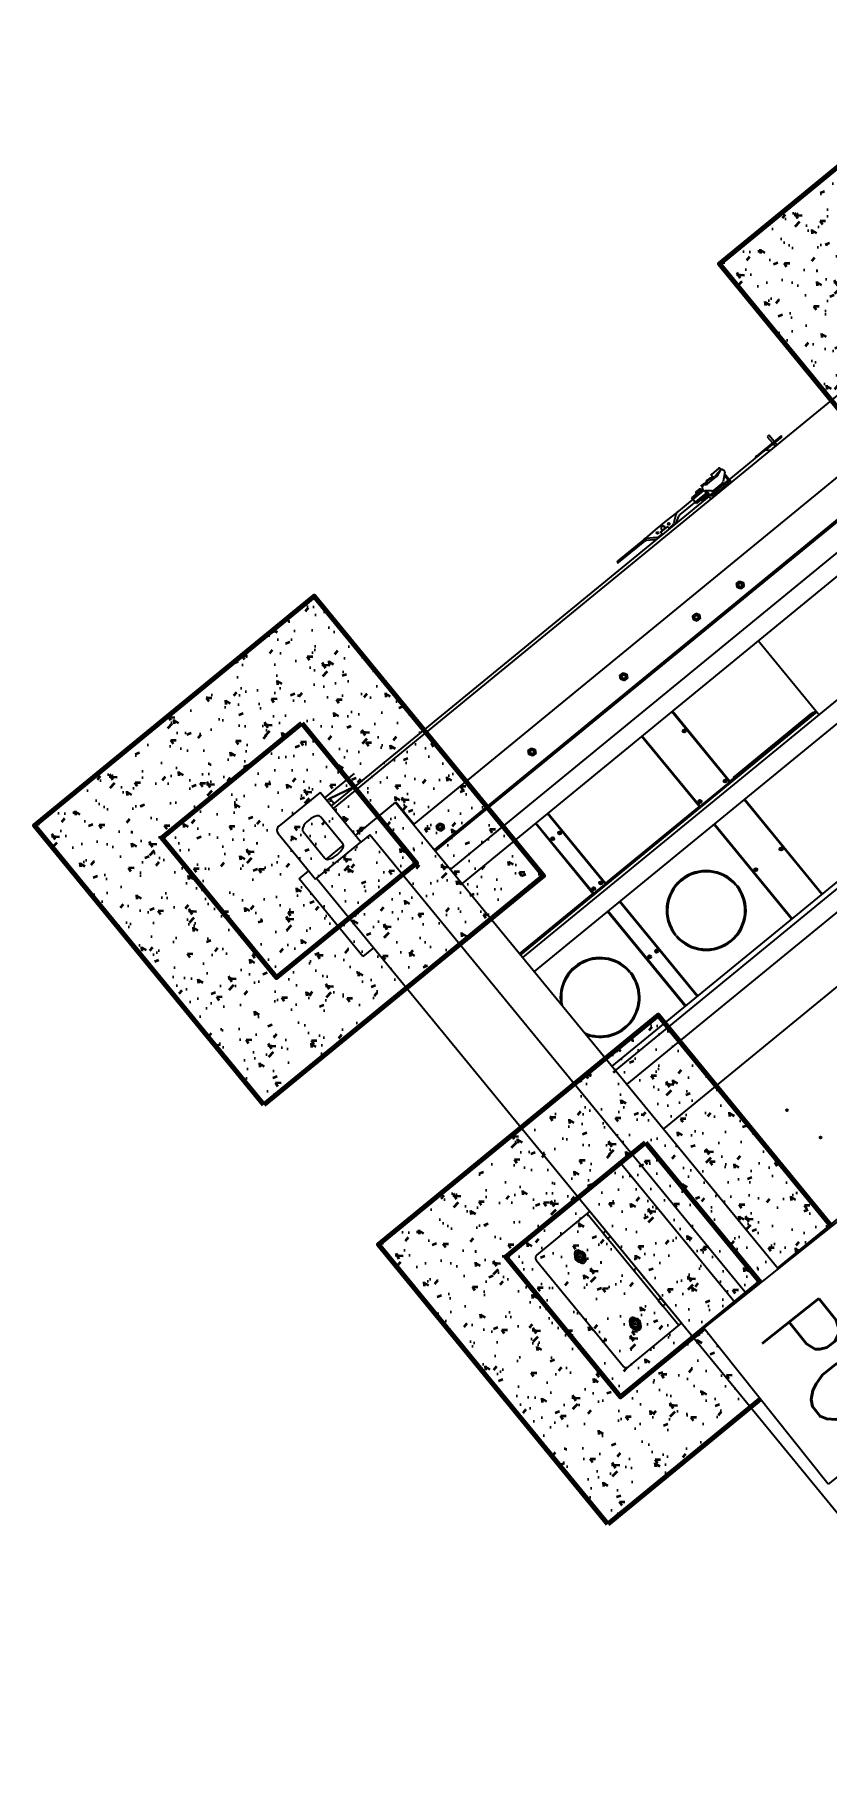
# Model space of a CAD drawing. Header units: metres. Extents: x 214070 to 217049, y 6350584 to 6351315.
# Drawn here: x 214361.183 to 214363.372, y 6351041.357 to 6351046.136 of the extents above; entities that cross this region are included whole.
import ezdxf

# ---------------------------------------------------------------- set-up
doc = ezdxf.new("R2010")
doc.units = ezdxf.units.M
for name, color, linetype, lineweight in [('GG31-E-PLN-001_DC Cable Route Layout Plan_RevA$0$0.25mm TEXT', 7, 'Continuous', 25), ('GG31-E-PLN-001_DC Cable Route Layout Plan_RevA$0$Concrete fill', 8, 'Continuous', 35), ('GG31-E-PLN-001_DC Cable Route Layout Plan_RevA$0$Footing', 7, 'Continuous', 70)]:
    doc.layers.add(name, color=color, linetype=linetype, lineweight=lineweight)
doc.layers.add('GG31-E-PLN-001_DC Cable Route Layout Plan_RevA$0$Equipment', color=7, linetype='Continuous')
doc.layers.add('GG31-E-PLN-001_DC Cable Route Layout Plan_RevA$0$Mark', color=7, linetype='Continuous')
doc.styles.add('GG31-E-PLN-001_DC Cable Route Layout Plan_RevA$0$Standard', font='simplex.shx')
pattern_1 = [(49.99999999999999, (233463.6576923727, 6322573.556548735), (0.1434520365201507, -0.01255042699651902), [0.015, -0.165]), (355, (233463.6576923727, 6322573.556548735), (-0.0277502667226, 0.1504384267400024), [0.012, -0.132]), (100.45144446, (233463.6696467089, 6322573.555502866), (0.1157017693454224, 0.1378879981937259), [0.01274803839999999, -0.1402284223999998]), (46.18420000000001, (233463.6576923727, 6322573.596548735), (0.2134482661343145, -0.03310385615861531), [0.0225, -0.2475]), (96.63563549, (233463.6754797217, 6322573.593790074), (0.1869323891348457, 0.1948237201549101), [0.0191220684, -0.210342752]), (351.1841639899999, (233463.6576923727, 6322573.596548735), (0.1869323890109546, 0.1948237200539981), [0.018, -0.1980000002]), (21, (233463.6776923728, 6322573.586548735), (0.1193814104236923, -0.08052377813306777), [0.015, -0.165]), (326.0000000000001, (233463.6776923728, 6322573.586548735), (0.04866306638431635, 0.1450300090093706), [0.012, -0.132]), (71.45144474, (233463.6876408235, 6322573.579838421), (0.1680444753459942, 0.06450623056127076), [0.012748038, -0.1402284224]), (37.50000000000001, (233463.6576923727, 6322573.556548735), (0.002431971063458134, 0.0665787707662623), [0, -0.1304, 0, -0.134, 0, -0.1325]), (7.499999999999999, (233463.6576923727, 6322573.556548735), (0.05261390748842972, 0.07888234237647206), [0, -0.0764, 0, -0.1274, 0, -0.0505]), (327.5, (233463.6130923727, 6322573.556548735), (0.1067644872344818, -0.004510974346875952), [0, -0.05, 0, -0.156, 0, -0.207]), (317.5, (233463.5930923728, 6322573.556548735), (0.1166372338684772, 0.02002099646646354), [0, -0.065, 0, -0.1036, 0, -0.147])]
pattern_2 = [(49.99999999999999, (233465.1566923728, 6322573.556548735), (0.1434520365201507, -0.01255042699651902), [0.015, -0.165]), (355, (233465.1566923728, 6322573.556548735), (-0.0277502667226, 0.1504384267400024), [0.012, -0.132]), (100.45144446, (233465.1686467089, 6322573.555502866), (0.1157017693454224, 0.1378879981937259), [0.01274803839999998, -0.1402284223999998]), (46.18420000000001, (233465.1566923728, 6322573.596548735), (0.2134482661343145, -0.03310385615861531), [0.0225, -0.2475]), (96.63563549, (233465.1744797218, 6322573.593790074), (0.1869323891348457, 0.1948237201549101), [0.0191220684, -0.210342752]), (351.1841639899999, (233465.1566923728, 6322573.596548735), (0.1869323890109546, 0.1948237200539981), [0.018, -0.1980000002]), (21, (233465.1766923727, 6322573.586548735), (0.1193814104236923, -0.08052377813306777), [0.015, -0.165]), (326.0000000000001, (233465.1766923727, 6322573.586548735), (0.04866306638431635, 0.1450300090093706), [0.012, -0.132]), (71.45144474, (233465.1866408236, 6322573.579838421), (0.1680444753459942, 0.06450623056127076), [0.012748038, -0.1402284224]), (37.50000000000001, (233465.1566923728, 6322573.556548735), (0.002431971063458134, 0.0665787707662623), [0, -0.1304, 0, -0.134, 0, -0.1325]), (7.499999999999999, (233465.1566923728, 6322573.556548735), (0.05261390748842972, 0.07888234237647206), [0, -0.0764, 0, -0.1274, 0, -0.0505]), (327.5, (233465.1120923728, 6322573.556548735), (0.1067644872344818, -0.004510974346875952), [0, -0.05, 0, -0.156, 0, -0.207]), (317.5, (233465.0920923727, 6322573.556548735), (0.1166372338684772, 0.02002099646646354), [0, -0.065, 0, -0.1036, 0, -0.147])]

# ---------------------------------------------------------------- blocks, each defined once
blk = doc.blocks.new('GG31-E-PLN-001_DC Cable Route Layout Plan_RevA$0$SC4980')
at = {"layer": 'GG31-E-PLN-001_DC Cable Route Layout Plan_RevA$0$Concrete fill', "ltscale": 0.2}
h = blk.add_hatch(dxfattribs=at)
h.set_pattern_fill('AR-CONC', color=256, scale=0.02)
h.set_pattern_definition([(49.99999999999999, (233463.6576923727, 6322576.005548735), (0.1434520365201507, -0.01255042699651902), [0.015, -0.165]), (355, (233463.6576923727, 6322576.005548735), (-0.0277502667226, 0.1504384267400024), [0.012, -0.132]), (100.45144446, (233463.6696467089, 6322576.004502866), (0.1157017693454224, 0.1378879981937259), [0.01274803839999999, -0.1402284223999998]), (46.18420000000001, (233463.6576923727, 6322576.045548735), (0.2134482661343145, -0.03310385615861531), [0.0225, -0.2475]), (96.63563549, (233463.6754797217, 6322576.042790074), (0.1869323891348457, 0.1948237201549101), [0.0191220684, -0.210342752]), (351.1841639899999, (233463.6576923727, 6322576.045548735), (0.1869323890109546, 0.1948237200539981), [0.018, -0.1980000002]), (21, (233463.6776923728, 6322576.035548735), (0.1193814104236923, -0.08052377813306777), [0.015, -0.165]), (326.0000000000001, (233463.6776923728, 6322576.035548735), (0.04866306638431635, 0.1450300090093706), [0.012, -0.132]), (71.45144474, (233463.6876408235, 6322576.02883842), (0.1680444753459942, 0.06450623056127076), [0.012748038, -0.1402284224]), (37.50000000000001, (233463.6576923727, 6322576.005548735), (0.002431971063458134, 0.0665787707662623), [0, -0.1304, 0, -0.134, 0, -0.1325]), (7.499999999999999, (233463.6576923727, 6322576.005548735), (0.05261390748842972, 0.07888234237647206), [0, -0.0764, 0, -0.1274, 0, -0.0505]), (327.5, (233463.6130923727, 6322576.005548735), (0.1067644872344818, -0.004510974346875952), [0, -0.05, 0, -0.156, 0, -0.207]), (317.5, (233463.5930923728, 6322576.005548735), (0.1166372338684772, 0.02002099646646354), [0, -0.065, 0, -0.1036, 0, -0.147])])
h.paths.add_polyline_path([(233503.3866995453, 6322668.49659175), (233504.3866995453, 6322668.49659175), (233504.3866995453, 6322669.49659175), (233503.3866995453, 6322669.49659175)])
h.paths.add_polyline_path([(233503.6366995453, 6322669.24659175), (233504.1366995453, 6322669.24659175), (233504.1366995453, 6322668.74659175), (233503.6366995453, 6322668.74659175)], flags=16)
h = blk.add_hatch(dxfattribs=at)
h.set_pattern_fill('AR-CONC', color=256, scale=0.02)
h.set_pattern_definition(pattern_1)
h.paths.add_polyline_path([(233503.3866995453, 6322666.04759175), (233504.3866995453, 6322666.04759175), (233504.3866995453, 6322667.04759175), (233503.3866995453, 6322667.04759175)])
h.paths.add_polyline_path([(233503.6366995453, 6322666.79759175), (233504.1366995453, 6322666.79759175), (233504.1366995453, 6322666.29759175), (233503.6366995453, 6322666.29759175)], flags=16)
h = blk.add_hatch(dxfattribs=at)
h.set_pattern_fill('AR-CONC', color=256, scale=0.02)
h.set_pattern_definition(pattern_2)
h.paths.add_polyline_path([(233504.8856995453, 6322666.04759175), (233505.8856995453, 6322666.04759175), (233505.8856995453, 6322667.04759175), (233504.8856995453, 6322667.04759175)])
h.paths.add_polyline_path([(233505.1356995453, 6322666.79759175), (233505.6356995453, 6322666.79759175), (233505.6356995453, 6322666.29759175), (233505.1356995453, 6322666.29759175)], flags=16)
at = {"layer": 'GG31-E-PLN-001_DC Cable Route Layout Plan_RevA$0$Concrete fill'}
h = blk.add_hatch(dxfattribs=at)
h.set_pattern_fill('AR-CONC', color=256, scale=0.02)
h.set_pattern_definition(pattern_1)
h.paths.add_polyline_path([(233504.1366995453, 6322666.79759175), (233503.6366995453, 6322666.79759175), (233503.6366995453, 6322666.29809175), (233504.1366995453, 6322666.29809175)])
h = blk.add_hatch(dxfattribs=at)
h.set_pattern_fill('AR-CONC', color=256, scale=0.02)
h.set_pattern_definition(pattern_2)
h.paths.add_polyline_path([(233505.6356995453, 6322666.79759175), (233505.1356995453, 6322666.79759175), (233505.1356995453, 6322666.29809175), (233505.6356995453, 6322666.29809175)])
at = {"layer": 'GG31-E-PLN-001_DC Cable Route Layout Plan_RevA$0$Equipment'}
for p, q in [((233503.8746995453, 6322666.715591749), (233503.8746995453, 6322668.829591749)), ((233504.0486995453, 6322668.68459175), (233504.0486995453, 6322666.86059175)), ((233504.1396995453, 6322666.86059175), (233504.1396995453, 6322668.68459175)), ((233504.1446995453, 6322666.86059175), (233504.1446995453, 6322668.68459175)), ((233504.2101995453, 6322666.859591749), (233504.2101995453, 6322668.68559175)), ((233504.2601995453, 6322668.68559175), (233504.2601995453, 6322666.859591749)), ((233504.5251995453, 6322666.859591749), (233504.5251995453, 6322668.68559175)), ((233504.5751995453, 6322668.68559175), (233504.5751995453, 6322666.859591749)), ((233504.9286995453, 6322666.859591749), (233504.9286995453, 6322668.68559175)), ((233504.9786995453, 6322668.68559175), (233504.9786995453, 6322666.859591749)), ((233505.1386995453, 6322666.86009175), (233505.1386995453, 6322668.68509175)), ((233505.6356995453, 6322666.859591749), (233505.6356995453, 6322668.68559175)), ((233505.6856995453, 6322668.68559175), (233505.6856995453, 6322666.859591749)), ((233503.8623214691, 6322668.326412258), (233503.8623214691, 6322668.238019953)), ((233503.8653214691, 6322668.326412258), (233503.8623214691, 6322668.326412258)), ((233503.8653214691, 6322668.326412258), (233503.8653214691, 6322668.26559175)), ((233503.8399195453, 6322668.301412257), (233503.8399195453, 6322668.295412257)), ((233503.8623214691, 6322668.301412257), (233503.8399195453, 6322668.301412257)), ((233503.8399195453, 6322668.295412257), (233503.8623214691, 6322668.295412257)), ((233503.8746995453, 6322668.301412257), (233503.8653214691, 6322668.301412257)), ((233503.8746995453, 6322668.295412257), (233503.8653214691, 6322668.295412257)), ((233503.8746995453, 6322668.279553454), (233503.8654195453, 6322668.26559175)), ((233503.8654195453, 6322668.13859175), (233503.8654195453, 6322668.26559175)), ((233503.8654195453, 6322668.231046232), (233503.8631253166, 6322668.235019953)), ((233503.8224195453, 6322668.135924656), (233503.8224195453, 6322668.13859175)), ((233503.8224195453, 6322668.13859175), (233503.8237987315, 6322668.13859175)), ((233503.8227918976, 6322668.13745401), (233503.8224195453, 6322668.135924656)), ((233503.8224195453, 6322668.135924656), (233503.8224195453, 6322668.111332458)), ((233503.8237987315, 6322668.13859175), (233503.8227918976, 6322668.13745401)), ((233503.8237987315, 6322668.13859175), (233503.8300153234, 6322668.13859175)), ((233503.8298662983, 6322668.136159828), (233503.8294195453, 6322668.13859175)), ((233503.8299908602, 6322668.135351662), (233503.8329195453, 6322668.118742263)), ((233503.8358164715, 6322668.120248681), (233503.8300153234, 6322668.136187204)), ((233503.8322137865, 6322668.142227432), (233503.8347861373, 6322668.143712579)), ((233503.8329195453, 6322668.118742263), (233503.8329195453, 6322668.113742263)), ((233503.8364195453, 6322668.086271241), (233503.8364195453, 6322668.11682848)), ((233503.8411163595, 6322668.142596391), (233503.8580799897, 6322668.122379923)), ((233503.8744195453, 6322668.13859175), (233503.8444766523, 6322668.13859175)), ((233503.8644195453, 6322668.135485921), (233503.8470827519, 6322668.135485921)), ((233503.8604195453, 6322668.115952048), (233503.8604195453, 6322668.087231452)), ((233503.8644195453, 6322668.135730181), (233503.8644195453, 6322668.06979175)), ((233503.8644195453, 6322668.135478031), (233503.8660095453, 6322668.135470142)), ((233503.8660095453, 6322668.070053103), (233503.8660095453, 6322668.135470142)), ((233503.8660095453, 6322668.135470142), (233503.8691953475, 6322668.132886014)), ((233503.8704195453, 6322668.128056385), (233503.8704195453, 6322668.097826889)), ((233503.8744195453, 6322668.13859175), (233503.8744195453, 6322668.06559175)), ((233503.8224195453, 6322668.108591749), (233503.8224195453, 6322668.11159175)), ((233503.8226217496, 6322668.110222989), (233503.8224195453, 6322668.111332458)), ((233503.8240608677, 6322668.108591749), (233503.8224195453, 6322668.108591749)), ((233503.8231956878, 6322668.109269193), (233503.8226217496, 6322668.110222989)), ((233503.8240608677, 6322668.108591749), (233503.8231956878, 6322668.109269193)), ((233503.8240608677, 6322668.108591749), (233503.8324195453, 6322668.108591749)), ((233503.8294195453, 6322668.066360679), (233503.8294195453, 6322668.080591749)), ((233503.8318967897, 6322668.075758107), (233503.8350797993, 6322668.081271241)), ((233503.8324195453, 6322668.108591749), (233503.8329195453, 6322668.113742263)), ((233503.8326137007, 6322668.11059175), (233503.8364195453, 6322668.11059175)), ((233503.8397861373, 6322668.065429688), (233503.8337269168, 6322668.06892798)), ((233503.8355154905, 6322668.095168361), (233503.8362563956, 6322668.098180627)), ((233503.8355155549, 6322668.092014608), (233503.8355154905, 6322668.095168361)), ((233503.8362563956, 6322668.089002873), (233503.8355155549, 6322668.092014608)), ((233503.8580799897, 6322668.080803576), (233503.8461163595, 6322668.066545877)), ((233503.8644195453, 6322668.06979175), (233503.8488399704, 6322668.06979175)), ((233503.8604195453, 6322668.11059175), (233503.8644195453, 6322668.11059175)), ((233503.8605826949, 6322668.098180627), (233503.8613235356, 6322668.095168891)), ((233503.8613236, 6322668.092015138), (233503.860582695, 6322668.089002873)), ((233503.8613235356, 6322668.095168891), (233503.8613236, 6322668.092015138)), ((233503.8644195453, 6322668.070053103), (233503.8660095453, 6322668.070053103)), ((233503.8678739992, 6322668.071565434), (233503.8660095453, 6322668.070053103)), ((233503.8703081934, 6322668.09602211), (233503.8690981969, 6322668.086558429)), ((233503.8690981969, 6322668.086558429), (233503.8690981969, 6322668.076395064)), ((233503.8744195453, 6322668.086558429), (233503.8690981969, 6322668.086558429)), ((233503.8331695453, 6322668.057591749), (233503.8331695453, 6322668.04759175)), ((233503.8381695453, 6322668.06159175), (233503.8371695453, 6322668.06159175)), ((233503.8381695453, 6322668.04359175), (233503.8371695453, 6322668.04359175)), ((233503.8384195453, 6322668.02659175), (233503.8384195453, 6322668.066360679)), ((233503.8424195453, 6322668.03259175), (233503.8384195453, 6322668.03259175)), ((233503.8424195453, 6322668.02659175), (233503.8384195453, 6322668.02659175)), ((233503.8424195453, 6322668.064779141), (233503.8424195453, 6322668.02659175)), ((233503.8434195453, 6322668.05859175), (233503.8424195453, 6322668.05859175)), ((233503.8434195453, 6322668.046591749), (233503.8424195453, 6322668.046591749)), ((233503.8434195453, 6322668.03259175), (233503.8424195453, 6322668.03259175)), ((233503.8429651892, 6322668.03259175), (233503.842543488, 6322668.03237913)), ((233503.8434195453, 6322668.064895693), (233503.8434195453, 6322667.96759175)), ((233503.8434195453, 6322668.026630338), (233503.843687409, 6322668.026611047)), ((233503.843687409, 6322668.026611047), (233503.8454195453, 6322668.026578897)), ((233503.8454195453, 6322668.02659175), (233503.8514195453, 6322668.02659175)), ((233503.8644195453, 6322668.066360679), (233503.8461163595, 6322668.066360679)), ((233503.8514195453, 6322668.026578897), (233503.8531516815, 6322668.026611047)), ((233503.8531516815, 6322668.026611047), (233503.8534195453, 6322668.026630338)), ((233503.8534195453, 6322668.065584826), (233503.8534195453, 6322667.972271241)), ((233503.8544195453, 6322668.05859175), (233503.8534195453, 6322668.05859175)), ((233503.8544195453, 6322668.046591749), (233503.8534195453, 6322668.046591749)), ((233503.8544195453, 6322668.03259175), (233503.8534195453, 6322668.03259175)), ((233503.8542957846, 6322668.03237883), (233503.8538739013, 6322668.03259175)), ((233503.8544195453, 6322668.02659175), (233503.8544195453, 6322668.066360679)), ((233503.8584195453, 6322668.03259175), (233503.8544195453, 6322668.03259175)), ((233503.8584195453, 6322668.02659175), (233503.8544195453, 6322668.02659175)), ((233503.8584195453, 6322668.066360679), (233503.8584195453, 6322668.02659175)), ((233503.8586695453, 6322668.06159175), (233503.8596695453, 6322668.06159175)), ((233503.8586695453, 6322668.04359175), (233503.8596695453, 6322668.04359175)), ((233503.8636695453, 6322668.04759175), (233503.8636695453, 6322668.057591749)), ((233503.8644195453, 6322668.066360679), (233503.8644195453, 6322668.066130327)), ((233503.8654495453, 6322668.066130327), (233503.8644195453, 6322668.066130327)), ((233503.8654195453, 6322666.715591749), (233503.8654195453, 6322668.066360679)), ((233503.8662813271, 6322668.06559175), (233503.8654495453, 6322668.066130327)), ((233503.8744195453, 6322668.06559175), (233503.8662813271, 6322668.06559175)), ((233504.1001995453, 6322667.983176577), (233504.1096995453, 6322667.988661405)), ((233504.1001995453, 6322667.972206922), (233504.1001995453, 6322667.983176577)), ((233504.1096995453, 6322667.966722094), (233504.1001995453, 6322667.972206922)), ((233504.1096995453, 6322667.988661405), (233504.1191995453, 6322667.983176577)), ((233504.1191995453, 6322667.972206922), (233504.1096995453, 6322667.966722094)), ((233504.1191995453, 6322667.983176577), (233504.1191995453, 6322667.972206922)), ((233503.8434195453, 6322667.96759175), (233503.8424195453, 6322667.932591749)), ((233503.8424195453, 6322667.932591749), (233503.8424195453, 6322667.892591749)), ((233503.8462135432, 6322667.963680153), (233503.86155688, 6322667.942199481)), ((233503.8654195453, 6322667.94880714), (233503.8547592912, 6322667.967271241)), ((233503.8569195453, 6322667.92359175), (233503.8569195453, 6322667.90059175)), ((233503.8579195453, 6322667.92459175), (233503.8654195453, 6322667.92459175)), ((233503.8634195453, 6322667.936387099), (233503.8634195453, 6322667.92459175)), ((233503.8424195453, 6322667.892591749), (233503.8434195453, 6322667.85459175)), ((233503.8617400482, 6322667.882072504), (233503.8459387909, 6322667.858370618)), ((233503.8500990423, 6322667.856130233), (233503.8654195453, 6322667.879110987)), ((233503.8654195453, 6322667.89959175), (233503.8579195453, 6322667.89959175)), ((233503.8634195453, 6322667.89959175), (233503.8634195453, 6322667.887619506)), ((233504.2601995453, 6322667.91869175), (233504.5251995453, 6322667.91869175)), ((233504.5085995453, 6322667.91049175), (233504.5110995453, 6322667.91049175)), ((233504.5090995453, 6322667.90869175), (233504.5086995453, 6322667.90869175)), ((233504.5090995453, 6322667.91049175), (233504.5090995453, 6322667.627741749)), ((233504.5091995453, 6322667.905236835), (233504.5091995453, 6322667.62469175)), ((233504.5110995453, 6322667.91869175), (233504.5110995453, 6322667.632741749)), ((233504.5110995453, 6322667.90869175), (233504.5111995453, 6322667.90869175)), ((233504.5111995453, 6322667.91869175), (233504.5111995453, 6322667.61169175)), ((233504.5121995453, 6322667.91869175), (233504.5121995453, 6322666.859591749)), ((233504.5151995453, 6322667.91869175), (233504.5151995453, 6322666.859591749)), ((233504.9136995453, 6322667.91869175), (233504.9136995453, 6322666.859591749)), ((233503.8434195453, 6322667.85459175), (233503.8434195453, 6322667.756591749)), ((233503.8484195453, 6322667.756591749), (233503.8484195453, 6322667.850583231)), ((233504.0921995453, 6322667.832976577), (233504.1016995453, 6322667.838461405)), ((233504.0921995453, 6322667.822006922), (233504.0921995453, 6322667.832976577)), ((233504.1016995453, 6322667.838461405), (233504.1111995453, 6322667.832976577)), ((233504.1111995453, 6322667.832976577), (233504.1111995453, 6322667.822006922)), ((233504.1016995453, 6322667.816522094), (233504.0921995453, 6322667.822006922)), ((233504.1111995453, 6322667.822006922), (233504.1016995453, 6322667.816522094)), ((233503.8454195453, 6322667.75459175), (233503.8464195453, 6322667.75459175)), ((233504.2601995453, 6322667.61169175), (233504.5121995453, 6322667.61169175)), ((233504.2601995453, 6322667.609691749), (233504.5121995453, 6322667.609691749)), ((233504.5085995453, 6322667.627741749), (233504.5091995453, 6322667.627741749)), ((233504.5086995453, 6322667.62469175), (233504.5111995453, 6322667.62469175)), ((233504.5110995453, 6322667.62469175), (233504.5110995453, 6322667.61169175)), ((233504.5751995453, 6322667.61169175), (233504.9136995453, 6322667.61169175)), ((233504.5751995453, 6322667.609691749), (233504.9136995453, 6322667.609691749)), ((233504.7484495453, 6322667.60169175), (233504.7434495453, 6322667.60169175)), ((233504.7480981084, 6322667.60294175), (233504.7438009821, 6322667.60294175)), ((233504.0921995453, 6322667.572976577), (233504.1016995453, 6322667.578461405)), ((233504.0921995453, 6322667.562006922), (233504.0921995453, 6322667.572976577)), ((233504.1016995453, 6322667.556522095), (233504.0921995453, 6322667.562006922)), ((233504.1016995453, 6322667.578461405), (233504.1111995453, 6322667.572976577)), ((233504.1111995453, 6322667.562006922), (233504.1016995453, 6322667.556522095)), ((233504.1111995453, 6322667.572976577), (233504.1111995453, 6322667.562006922)), ((233504.2601995453, 6322667.50369175), (233504.5121995453, 6322667.50369175)), ((233504.2601995453, 6322667.501691749), (233504.5121995453, 6322667.501691749)), ((233504.5111995453, 6322667.501691749), (233504.5111995453, 6322667.166691749)), ((233504.5751995453, 6322667.50369175), (233504.9136995453, 6322667.50369175)), ((233504.5751995453, 6322667.501691749), (233504.9136995453, 6322667.501691749)), ((233504.6791551358, 6322667.417634854), (233504.6777069353, 6322667.420143211)), ((233504.7444495453, 6322667.444181521), (233504.7444495453, 6322667.441181235)), ((233504.7474495453, 6322667.441181235), (233504.7474495453, 6322667.444181521)), ((233504.6370329123, 6322667.347476279), (233504.638649064, 6322667.347476279)), ((233504.0921995453, 6322667.245176577), (233504.1016995453, 6322667.250661405)), ((233504.0921995453, 6322667.234206922), (233504.0921995453, 6322667.245176577)), ((233504.1016995453, 6322667.228722095), (233504.0921995453, 6322667.234206922)), ((233504.1016995453, 6322667.250661405), (233504.1111995453, 6322667.245176577)), ((233504.1111995453, 6322667.234206922), (233504.1016995453, 6322667.228722095)), ((233504.1111995453, 6322667.245176577), (233504.1111995453, 6322667.234206922)), ((233504.7444495453, 6322667.227202265), (233504.7444495453, 6322667.224201977)), ((233504.7474495453, 6322667.224201977), (233504.7474495453, 6322667.227202265)), ((233504.2601995453, 6322667.166691749), (233504.5121995453, 6322667.166691749)), ((233504.2601995453, 6322667.16469175), (233504.5121995453, 6322667.16469175)), ((233504.5111995453, 6322667.199691749), (233504.5121995453, 6322667.199691749)), ((233504.5121995453, 6322667.18669175), (233504.5111995453, 6322667.18669175)), ((233504.5751995453, 6322667.166691749), (233504.9136995453, 6322667.166691749)), ((233504.5751995453, 6322667.16469175), (233504.9136995453, 6322667.16469175)), ((233505.7456995453, 6322666.86009175), (233505.7456995453, 6322667.18059175)), ((233504.2601995453, 6322667.12369175), (233504.5121995453, 6322667.12369175)), ((233504.2601995453, 6322667.121691749), (233504.5121995453, 6322667.121691749)), ((233504.5111995453, 6322667.121691749), (233504.5111995453, 6322666.859591749)), ((233504.5751995453, 6322667.12369175), (233504.9136995453, 6322667.12369175)), ((233504.5751995453, 6322667.121691749), (233504.9136995453, 6322667.121691749)), ((233504.5121995453, 6322667.10669175), (233504.5111995453, 6322667.10669175)), ((233504.5121995453, 6322667.093691749), (233504.5111995453, 6322667.093691749)), ((233504.7444495453, 6322667.064681522), (233504.7444495453, 6322667.061681235)), ((233504.7474495453, 6322667.061681235), (233504.7474495453, 6322667.064681522)), ((233504.0921995453, 6322666.917376577), (233504.1016995453, 6322666.922861405)), ((233504.1016995453, 6322666.922861405), (233504.1111995453, 6322666.917376577)), ((233504.0921995453, 6322666.906406922), (233504.0921995453, 6322666.917376577)), ((233504.1016995453, 6322666.900922094), (233504.0921995453, 6322666.906406922)), ((233504.1111995453, 6322666.906406922), (233504.1016995453, 6322666.900922094)), ((233504.1111995453, 6322666.917376577), (233504.1111995453, 6322666.906406922)), ((233503.9706995453, 6322666.715591749), (233503.9706995453, 6322666.86059175)), ((233504.0486995453, 6322666.86059175), (233503.9706995453, 6322666.86059175)), ((233503.9706995453, 6322666.715591749), (233503.9706995453, 6322666.859591749)), ((233503.9706995453, 6322666.859591749), (233512.9066995453, 6322666.859591749)), ((233503.8366995453, 6322666.715591749), (233503.8366995453, 6322666.822437676)), ((233503.8471637762, 6322666.72559175), (233503.8646995453, 6322666.79809175)), ((233503.8646154634, 6322666.797744121), (233503.8471637762, 6322666.72559175)), ((233503.8646995453, 6322666.798449402), (233503.8646995453, 6322666.80459175)), ((233503.8646995453, 6322666.79809175), (233503.8654195453, 6322666.79809175)), ((233503.9946995453, 6322666.74759175), (233503.9946995453, 6322666.715591749)), ((233515.8306995453, 6322666.74759175), (233503.9946995453, 6322666.74759175)), ((233503.8166995453, 6322666.715591749), (233503.8166995453, 6322666.568091749)), ((233503.9946995453, 6322666.715591749), (233503.8166995453, 6322666.715591749)), ((233503.8462888896, 6322666.715591749), (233503.8471637762, 6322666.72559175)), ((233503.8462888896, 6322666.715591749), (233503.8470982653, 6322666.724842957)), ((233503.8471637762, 6322666.72559175), (233503.8471904293, 6322666.725579934)), ((233503.8502503323, 6322666.72559175), (233503.8501749847, 6322666.725599403)), ((233503.8654195453, 6322666.72559175), (233503.8502503323, 6322666.72559175)), ((233503.8649195453, 6322666.71859175), (233503.8654195453, 6322666.719594594)), ((233503.8649195453, 6322666.715591749), (233503.8649195453, 6322666.71859175)), ((233503.8649195453, 6322666.715591749), (233503.8649195453, 6322666.716237063)), ((233503.9946995453, 6322666.55359175), (233503.9946995453, 6322666.715591749)), ((233505.1356995453, 6322666.70759175), (233505.1356995453, 6322666.557591749)), ((233505.6356995453, 6322666.70759175), (233505.1356995453, 6322666.70759175)), ((233505.6356995453, 6322666.557591749), (233505.6356995453, 6322666.70759175)), ((233503.9654323464, 6322666.674341749), (233503.8709667442, 6322666.674341749)), ((233503.9706995453, 6322666.612417024), (233503.9706995453, 6322666.672766475)), ((233503.8709667442, 6322666.610841749), (233503.9654323464, 6322666.610841749)), ((233503.8311995453, 6322666.55359175), (233503.9946995453, 6322666.55359175)), ((233503.9646995453, 6322666.51959175), (233503.9646995453, 6322666.55359175)), ((233503.9946995453, 6322666.557591749), (233505.1356995453, 6322666.557591749)), ((233504.2426995453, 6322666.557591749), (233504.2426995453, 6322666.51959175)), ((233505.1356995453, 6322666.557591749), (233505.6356995453, 6322666.557591749)), ((233505.5856995453, 6322666.557591749), (233505.1856995453, 6322666.557591749)), ((233505.1856995453, 6322666.36759175), (233505.1856995453, 6322666.557591749)), ((233505.5856995453, 6322666.54759175), (233505.1856995453, 6322666.54759175)), ((233505.2556995453, 6322666.54759175), (233505.2556995453, 6322666.557591749)), ((233505.2556995453, 6322666.557591749), (233505.2756995453, 6322666.557591749)), ((233505.2556995453, 6322666.54759175), (233505.2756995453, 6322666.54759175)), ((233505.2756995453, 6322666.54759175), (233505.2756995453, 6322666.557591749)), ((233505.4956995453, 6322666.557591749), (233505.5156995453, 6322666.557591749)), ((233505.4956995453, 6322666.54759175), (233505.4956995453, 6322666.557591749)), ((233505.4956995453, 6322666.54759175), (233505.5156995453, 6322666.54759175)), ((233505.5156995453, 6322666.54759175), (233505.5156995453, 6322666.557591749)), ((233505.5856995453, 6322666.36759175), (233505.5856995453, 6322666.557591749)), ((233505.6356995453, 6322666.557591749), (233508.1356995453, 6322666.557591749)), ((233504.2426995453, 6322666.51959175), (233503.9646995453, 6322666.51959175)), ((233505.2756995453, 6322666.467691749), (233505.2556995453, 6322666.467691749)), ((233505.2556995453, 6322666.44769175), (233505.2756995453, 6322666.44769175)), ((233505.5156995453, 6322666.46759175), (233505.4956995453, 6322666.46759175)), ((233505.4956995453, 6322666.44759175), (233505.5156995453, 6322666.44759175)), ((233505.1956995453, 6322666.357591749), (233505.5756995453, 6322666.357591749))]:
    blk.add_line(p, q, dxfattribs=at)
for points in [[(233505.2506995453, 6322666.45759175, 1), (233505.2806995453, 6322666.45759175, 1), (233505.2506995453, 6322666.45759175, 1)], [(233505.2541969504, 6322666.45759175, 1), (233505.2772021402, 6322666.45759175, 1), (233505.2541969504, 6322666.45759175, 1)], [(233505.2576995453, 6322666.45759175, 1), (233505.2736995453, 6322666.45759175, 1), (233505.2576995453, 6322666.45759175, 1)], [(233505.4906995453, 6322666.45769175, 1), (233505.5206995453, 6322666.45769175, 1), (233505.4906995453, 6322666.45769175, 1)], [(233505.4941969504, 6322666.45769175, 1), (233505.5172021402, 6322666.45769175, 1), (233505.4941969504, 6322666.45769175, 1)], [(233505.4976995453, 6322666.45769175, 1), (233505.5136995453, 6322666.45769175, 1), (233505.4976995453, 6322666.45769175, 1)]]:
    blk.add_lwpolyline(points, format="xyb", dxfattribs=at)
for points in [[(233505.2656995453, 6322666.44450675), (233505.2536995453, 6322666.45104925), (233505.2536995453, 6322666.46413425), (233505.2656995452, 6322666.47067675), (233505.2776995452, 6322666.46413425), (233505.2776995453, 6322666.45104925), (233505.2656995453, 6322666.44450675)], [(233505.5056995453, 6322666.444606749), (233505.4936995453, 6322666.451149249), (233505.4936995453, 6322666.46423425), (233505.5056995452, 6322666.47077675), (233505.5176995452, 6322666.46423425), (233505.5176995453, 6322666.451149249), (233505.5056995453, 6322666.444606749)]]:
    blk.add_lwpolyline(points, dxfattribs=at)
for centre, radius in [((233504.1096995453, 6322667.97769175), 0.0095), ((233504.1096995453, 6322667.97769175), 0.005653), ((233504.1096995453, 6322667.97769175), 0.005053), ((233503.8534195453, 6322667.932091749), 0.0025), ((233503.8534195453, 6322667.892091749), 0.0025), ((233504.1016995453, 6322667.82749175), 0.0095), ((233504.1016995453, 6322667.82749175), 0.005653), ((233504.1016995453, 6322667.82749175), 0.005053), ((233504.3234495453, 6322667.60169175), 0.00435), ((233504.3234495453, 6322667.60169175), 0.0025), ((233504.5021995453, 6322667.60169175), 0.00435), ((233504.5021995453, 6322667.60169175), 0.0025), ((233504.7459495453, 6322667.60169175), 0.00435), ((233504.7459495453, 6322667.60169175), 0.0025), ((233504.1016995453, 6322667.567491749), 0.0095), ((233504.1016995453, 6322667.567491749), 0.005653), ((233504.1016995453, 6322667.567491749), 0.005053), ((233504.5021995453, 6322667.51169175), 0.00435), ((233504.5021995453, 6322667.51169175), 0.0025), ((233504.7459495453, 6322667.51169175), 0.00435), ((233504.7459495453, 6322667.51169175), 0.0025), ((233504.1016995453, 6322667.239691749), 0.0095), ((233504.1016995453, 6322667.239691749), 0.005653), ((233504.1016995453, 6322667.239691749), 0.005053), ((233504.3234495453, 6322667.15669175), 0.00435), ((233504.3234495453, 6322667.15669175), 0.0025), ((233504.5021995453, 6322667.15669175), 0.00435), ((233504.5021995453, 6322667.15669175), 0.0025), ((233504.7459495453, 6322667.15669175), 0.00435), ((233504.7459495453, 6322667.15669175), 0.0025), ((233505.3146995453, 6322667.15659175), 0.0025), ((233505.4320995453, 6322667.18059175), 0.0025), ((233504.3234495453, 6322667.131691749), 0.00435), ((233504.3234495453, 6322667.131691749), 0.0025), ((233504.5021995453, 6322667.131691749), 0.00435), ((233504.5021995453, 6322667.131691749), 0.0025), ((233504.7459495453, 6322667.131691749), 0.00435), ((233504.7459495453, 6322667.131691749), 0.0025), ((233504.1016995453, 6322666.91189175), 0.0095), ((233504.1016995453, 6322666.91189175), 0.005653), ((233504.1016995453, 6322666.91189175), 0.005053), ((233505.2656995453, 6322666.45769175), 0.0025), ((233505.5056995453, 6322666.45759175), 0.0025)]:
    blk.add_circle(centre, radius, dxfattribs=at)
for centre, radius, start, end in [((233503.8683214691, 6322668.238019953), 0.006, 180, 210.0000043118319), ((233503.8347137865, 6322668.137897305), 0.005, 119.9999916418394, 199.9999830954476), ((233503.8372861373, 6322668.139382453), 0.005, 40.00000205165033, 119.9999916418394), ((233503.8264195453, 6322668.11682848), 0.01, 0, 19.99998309544754), ((233503.8504195453, 6322668.115952048), 0.01, 0, 40.00000205165033), ((233503.8484195453, 6322668.09359175), 0.021, 124.9922573519746, 224.9055961067611), ((233503.8484195453, 6322668.09359175), 0.019, 129.9998900360806, 223.2789766422867), ((233503.8362269168, 6322668.073258108), 0.005, 149.9999956881681, 240.0000083581606), ((233503.8264195453, 6322668.086271241), 0.01, 329.9999956881682, 0), ((233503.8422861373, 6322668.069759815), 0.005, 240.0000083581606, 319.9999979483496), ((233503.8504195453, 6322668.087231452), 0.01, 319.9999979483496, 0), ((233503.8544195453, 6322668.090591749), 0.01, 295.1966913847955, 331.921728120768), ((233503.8484195453, 6322668.09359175), 0.021, 39.32823251462621, 55.00774128193827), ((233503.8484195453, 6322668.09359175), 0.019, 32.11248115452952, 50.00015831494554), ((233503.8371695453, 6322668.057591749), 0.004, 90, 180), ((233503.8371695453, 6322668.04759175), 0.004, 180, 270), ((233503.8514195453, 6322668.06559175), 0.002, 0, 23.06787550910945), ((233503.8596695453, 6322668.057591749), 0.004, 0, 90), ((233503.8596695453, 6322668.04759175), 0.004, 270, 0), ((233503.8584195453, 6322667.972398725), 0.015, 180, 215.537688453505), ((233503.8634195453, 6322667.972271241), 0.01, 180, 210.0000043118319), ((233504.1096995453, 6322667.97769175), 0.006, 164.9999915626009, 104.9999999522766), ((233503.8579195453, 6322667.92359175), 0.001, 90, 180), ((233503.8534195453, 6322667.936387099), 0.01, 0, 35.53768845350501), ((233503.8534195453, 6322667.91209175), 0.006, 53.24099424630332, 308.4370609097691), ((233503.8524195453, 6322667.91209175), 0.005, 24.59858361798069, 333.1133442409031), ((233503.8579195453, 6322667.90059175), 0.001, 180, 270), ((233503.8534195453, 6322667.887619506), 0.01, 326.3099232242475, 0), ((233503.8584195453, 6322667.850050115), 0.015, 146.3099232242475, 180), ((233503.8584195453, 6322667.850583231), 0.01, 146.3099232242475, 180), ((233504.1016995453, 6322667.82749175), 0.006, 164.9999915626009, 104.9999999522766), ((233503.8454195453, 6322667.756591749), 0.002, 180, 270), ((233503.8464195453, 6322667.756591749), 0.002, 270, 0), ((233504.1016995453, 6322667.567491749), 0.006, 164.9999915626009, 104.9999999522766), ((233504.7459495453, 6322667.33419175), 0.11, 90.78133048027456, 269.2186695197254), ((233504.7459495453, 6322667.33419175), 0.107, 90.8032391138377, 269.1967608861623), ((233504.7036995453, 6322667.35669175), 0.0605, 133.3640712769395, 169.64860380206), ((233504.7036995453, 6322667.35669175), 0.06470000000000001, 115.7333482836162, 127.2100190335905), ((233504.7036995453, 6322667.35669175), 0.0845, 76.1088758938181, 81.65201518408726), ((233504.7036995453, 6322667.35669175), 0.08600000000000001, 74.51339563293246, 79.08482635605564), ((233504.7459495453, 6322667.33419175), 0.11, 270.7813304802745, 89.21866951972547), ((233504.7459495453, 6322667.33419175), 0.107, 270.8032391138377, 89.19676088616228), ((233504.7036995453, 6322667.35669175), 0.06470000000000001, 176.4204671924, 188.0735612109221), ((233504.8474455642, 6322667.377792443), 0.2109858958823, 188.2613214785816, 188.9982049325118), ((233504.7931340137, 6322667.369260664), 0.1560083590692, 189.023111052837, 189.4621023479864), ((233504.7036995453, 6322667.35669175), 0.0845, 221.9296962167757, 227.9659164612226), ((233504.7036995453, 6322667.35669175), 0.08600000000000001, 224.4638289235703, 229.7670474649509), ((233504.1016995453, 6322667.239691749), 0.006, 164.9999915626009, 104.9999999522766), ((233504.7459495453, 6322666.95469175), 0.11, 90.78133048027456, 240.0766373437922), ((233504.7459495453, 6322666.95469175), 0.11, 299.9233626562079, 89.21866951972547), ((233504.7459495453, 6322666.95469175), 0.107, 90.8032391138377, 242.7283683995295), ((233504.7459495453, 6322666.95469175), 0.107, 297.2716316004704, 89.19676088616228), ((233504.1016995453, 6322666.91189175), 0.006, 164.9999915626009, 104.9999999522766), ((233503.8616995453, 6322666.798449402), 0.003, 346.4028510298057, 0), ((233503.8676995453, 6322666.80459175), 0.003, 140.0118411384864, 180), ((233503.8570602123, 6322666.723971399), 0.01, 166.4028510298057, 174.9999875435557), ((233503.8749195453, 6322666.716237063), 0.01, 161.9020901922572, 180), ((233503.9181995453, 6322666.642591749), 0.062, 155.2746431521588, 204.7253568478412), ((233503.8709667442, 6322666.66434175), 0.01, 90, 155.2746431521588), ((233503.9654323464, 6322666.66434175), 0.01, 24.7253568478412, 90), ((233503.9181995453, 6322666.642591749), 0.062, 335.2746431521588, 24.7253568478412), ((233503.8709667442, 6322666.62084175), 0.01, 204.7253568478412, 270), ((233503.9654323464, 6322666.62084175), 0.01, 270, 335.2746431521588), ((233503.8311995453, 6322666.568091749), 0.0145, 180, 270), ((233503.8311995453, 6322666.568091749), 0.0145, 204.3326596496917, 245.1415008692131), ((233503.8311995453, 6322666.568091749), 0.0145, 254.9329668331368, 257.3640738937327), ((233505.2556995453, 6322666.45769175), 0.01, 90, 270), ((233505.2756995453, 6322666.45769175), 0.01, 270, 90), ((233505.4956995453, 6322666.45759175), 0.01, 90, 270), ((233505.5156995453, 6322666.45759175), 0.01, 270, 90), ((233505.1956995453, 6322666.36759175), 0.01, 180, 270), ((233505.5756995453, 6322666.36759175), 0.01, 270, 0)]:
    blk.add_arc(centre, radius, start, end, dxfattribs=at)
at = {"layer": 'GG31-E-PLN-001_DC Cable Route Layout Plan_RevA$0$Equipment', "extrusion": (0, 0, -1)}
for centre, start_param, end_param in [((233503.8687678599, 6322668.128056385), -2.8797932658, -1.5707963268), ((233503.8674465115, 6322668.076395064), -1.5707963268, -0.2617993878), ((233503.8687678599, 6322668.097826889), -1.5707963268, -1.2015036446)]:
    blk.add_ellipse(centre, major_axis=(0, -0.005), ratio=0.3303370787, start_param=start_param, end_param=end_param, dxfattribs=at)
at = {"layer": 'GG31-E-PLN-001_DC Cable Route Layout Plan_RevA$0$Equipment'}
blk.add_open_spline([(233503.8472731502, 6322666.72602406), (233503.8473315027, 6322666.726302284), (233503.8488130072, 6322666.725617452), (233503.849494816, 6322666.725741003), (233503.8501749847, 6322666.725599403)], degree=3, knots=[0, 0, 0, 0, 0.2903667159, 1, 1, 1, 1], dxfattribs=at)
at = {"layer": 'GG31-E-PLN-001_DC Cable Route Layout Plan_RevA$0$Footing'}
for points in [[(233504.3866995453, 6322668.49659175), (233503.3866995453, 6322668.49659175), (233503.3866995453, 6322669.49659175), (233504.3866995453, 6322669.49659175)], [(233504.3866995453, 6322666.04759175), (233503.3866995453, 6322666.04759175), (233503.3866995453, 6322667.04759175), (233504.3866995453, 6322667.04759175)], [(233505.8856995453, 6322666.04759175), (233504.8856995453, 6322666.04759175), (233504.8856995453, 6322667.04759175), (233505.8856995453, 6322667.04759175)]]:
    blk.add_lwpolyline(points, close=True, dxfattribs=at)
at = {"layer": 'GG31-E-PLN-001_DC Cable Route Layout Plan_RevA$0$Footing', "ltscale": 20}
for points in [[(233503.6366995453, 6322666.79759175), (233504.1366995453, 6322666.79759175), (233504.1366995453, 6322666.29809175), (233503.6366995453, 6322666.29809175)], [(233505.1356995453, 6322666.79759175), (233505.6356995453, 6322666.79759175), (233505.6356995453, 6322666.29809175), (233505.1356995453, 6322666.29809175)]]:
    blk.add_lwpolyline(points, close=True, dxfattribs=at)
blk = doc.blocks.new('GG31-E-PLN-001_DC Cable Route Layout Plan_RevA')
at = {"layer": 'GG31-E-PLN-001_DC Cable Route Layout Plan_RevA$0$0.25mm TEXT', "rotation": 309.3503431328958}
blk.add_blockref('GG31-E-PLN-001_DC Cable Route Layout Plan_RevA$0$SC4980', (-4808219.363291058, 2493609.520351748), dxfattribs=at)
at = {"layer": 'GG31-E-PLN-001_DC Cable Route Layout Plan_RevA$0$Mark', "linetype": 'ByBlock', "insert": (229050.9612980072, 6321997.365047079), "char_height": 0.2, "attachment_point": 1, "rotation": 308.5136799069313, "style": 'GG31-E-PLN-001_DC Cable Route Layout Plan_RevA$0$Standard', "bg_fill": 19, "box_fill_scale": 1.5, "bg_fill_color": 256, "bg_fill_transparency": 0}
blk.add_mtext_dynamic_manual_height_columns('{\\Fsimplex|c134;SCU-1\\PPCS-1}', width=0.3522114685911219, gutter_width=0.9999999999999999, heights=[0], dxfattribs=at)

msp = doc.modelspace()

# ---------------------------------------------------------------- block references
msp.add_blockref('GG31-E-PLN-001_DC Cable Route Layout Plan_RevA', (-14687.37069500599, 29045.50982125732))

doc.saveas('drawing.dxf')
